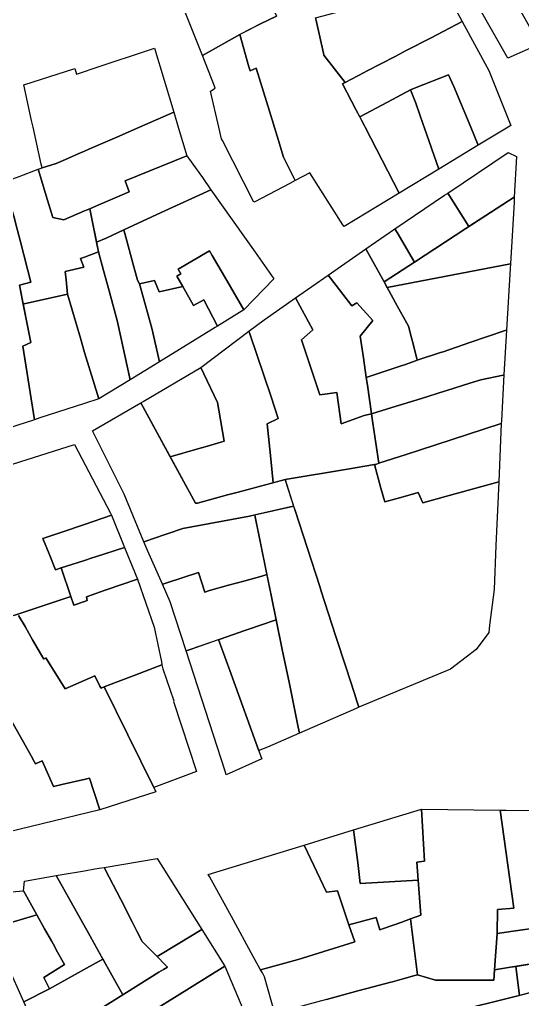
# Model space of a CAD drawing. Header units: metres. Extents: x 3 to 1027712, y 40 to 4430649.
# Drawn here: x 510379.5 to 510446.6, y 4411443.2 to 4411573.7 of the extents above; entities that cross this region are included whole.
import ezdxf

# ---------------------------------------------------------------- set-up
doc = ezdxf.new("R2010")
doc.units = ezdxf.units.M
doc.header["$MEASUREMENT"] = 0
doc.layers.add('A.ES.SDGC.CP.07003.cadastralparcel — CadastralParcel', color=1, linetype='Continuous')

msp = doc.modelspace()

# ---------------------------------------------------------------- linework, layer by layer
at = {"layer": 'A.ES.SDGC.CP.07003.cadastralparcel — CadastralParcel', "color": 7, "linetype": 'Continuous', "flags": 128}
for points in [[(510448.68, 4411570.67), (510448.85, 4411570.38), (510444.61, 4411568.55), (510434.79, 4411585.8), (510434.68, 4411585.98), (510434.62, 4411586.09), (510434.88, 4411586.21), (510438.4, 4411587.93), (510438.81, 4411588.12), (510438.89, 4411587.97), (510440.59, 4411584.96), (510442.08, 4411582.33), (510443.55, 4411579.72), (510445.72, 4411575.88), (510448.68, 4411570.67)], [(510408.86, 4411571.71), (510403.87, 4411568.88), (510402.46, 4411572.44), (510398.82, 4411581.59), (510406.12, 4411585.09), (510408.06, 4411586.01), (510408.32, 4411585.47), (510408.65, 4411584.77), (510409.57, 4411582.87), (510411.99, 4411577.82), (510413.75, 4411574.14), (510411.64, 4411573.09), (510408.86, 4411571.71)], [(510430.35, 4411580.91), (510434.06, 4411581.69), (510438.54, 4411573.43), (510434.37, 4411571.26), (510431.07, 4411569.54), (510429.58, 4411568.77), (510425.77, 4411566.8), (510425.45, 4411566.63), (510422.91, 4411565.31), (510420.08, 4411568.93), (510420.01, 4411569.21), (510419.54, 4411571.37), (510419.06, 4411573.55), (510418.98, 4411573.92), (510423.18, 4411575.01), (510423.86, 4411575.57), (510425.45, 4411576.88), (510429.01, 4411579.8), (510430.35, 4411580.91)], [(510424.86, 4411560.72), (510424.36, 4411561.68), (510422.57, 4411565.13), (510422.91, 4411565.31), (510425.45, 4411566.63), (510425.77, 4411566.8), (510429.58, 4411568.77), (510431.07, 4411569.54), (510434.37, 4411571.26), (510438.54, 4411573.43), (510442.09, 4411566.91), (510445.02, 4411559.56), (510444.67, 4411559.35), (510440.67, 4411556.93), (510439.66, 4411559.35), (510437.41, 4411564.77), (510436.69, 4411566.31), (510432.39, 4411564.62), (510431.62, 4411564.31), (510428.55, 4411562.68), (510424.86, 4411560.72)], [(510411.03, 4411567.22), (510412.82, 4411561.46), (510413.84, 4411558.15), (510414.7, 4411555.37), (510416.25, 4411552.22), (510415.55, 4411551.86), (510410.89, 4411549.42), (510410.76, 4411549.35), (510406.54, 4411557.58), (510406.42, 4411557.81), (510406.06, 4411559.35), (510404.94, 4411564.13), (510405.59, 4411564.55), (510405.49, 4411564.79), (510403.87, 4411568.88), (510408.86, 4411571.71), (510410.08, 4411567.4), (510410.23, 4411566.87), (510411.03, 4411567.22)], [(510386.85, 4411567.15), (510387.1, 4411566.4), (510388.15, 4411566.75), (510389.19, 4411567.1), (510397.49, 4411569.87), (510400.06, 4411561.33), (510395.51, 4411559.35), (510392.48, 4411558.03), (510391.55, 4411557.63), (510388.72, 4411556.4), (510388.15, 4411556.15), (510387.62, 4411555.92), (510385.29, 4411554.91), (510384.37, 4411554.51), (510382.49, 4411553.94), (510382.38, 4411554.42), (510381.3, 4411559.35), (510381.1, 4411560.25), (510380.08, 4411564.97), (510386.85, 4411567.15)], [(510437.41, 4411564.77), (510439.66, 4411559.35), (510440.67, 4411556.93), (510435.43, 4411553.77), (510433.46, 4411559.35), (510433.34, 4411559.69), (510432.34, 4411562.54), (510431.62, 4411564.31), (510432.39, 4411564.62), (510436.69, 4411566.31), (510437.41, 4411564.77)], [(510432.34, 4411562.54), (510433.34, 4411559.69), (510433.46, 4411559.35), (510435.43, 4411553.77), (510430.13, 4411550.57), (510425.57, 4411559.35), (510425.48, 4411559.53), (510424.86, 4411560.72), (510428.55, 4411562.68), (510431.62, 4411564.31), (510432.34, 4411562.54)], [(510384.37, 4411554.51), (510385.29, 4411554.91), (510387.62, 4411555.92), (510388.15, 4411556.15), (510388.72, 4411556.4), (510391.55, 4411557.63), (510392.48, 4411558.03), (510395.51, 4411559.35), (510400.06, 4411561.33), (510400.66, 4411559.35), (510401.82, 4411555.51), (510393.58, 4411552.19), (510394.11, 4411550.75), (510389.77, 4411548.88), (510388.86, 4411548.48), (510388.15, 4411548.18), (510385.39, 4411546.99), (510383.92, 4411547.31), (510383.21, 4411549.64), (510381.96, 4411553.74), (510382.49, 4411553.94), (510384.37, 4411554.51)], [(510439.42, 4411546.1), (510436.61, 4411550.57), (510444.64, 4411555.99), (510445.79, 4411555.43), (510445.48, 4411550.04), (510439.42, 4411546.1)], [(510389.75, 4411544.02), (510388.86, 4411548.48), (510389.77, 4411548.88), (510394.11, 4411550.75), (510393.58, 4411552.19), (510401.82, 4411555.51), (510402.6, 4411554.41), (510403.87, 4411552.62), (510405.02, 4411551), (510398.4, 4411547.96), (510393.42, 4411545.67), (510391.05, 4411544.58), (510389.75, 4411544.02)], [(510380.11, 4411535.82), (510379.96, 4411535.79), (510379.47, 4411538.29), (510381.01, 4411538.69), (510379.61, 4411544.06), (510379.17, 4411545.74), (510378.71, 4411547.5), (510377.36, 4411552), (510377.74, 4411552.14), (510379.44, 4411552.79), (510381.96, 4411553.74), (510383.21, 4411549.64), (510383.92, 4411547.31), (510385.39, 4411546.99), (510388.15, 4411548.18), (510388.86, 4411548.48), (510390, 4411542.75), (510388.15, 4411542.05), (510387.64, 4411541.86), (510388.07, 4411540.71), (510385.57, 4411540.14), (510385.69, 4411538.99), (510385.88, 4411537.08), (510380.11, 4411535.82)], [(510381.48, 4411520.38), (510370.75, 4411516.93), (510369.46, 4411526.44), (510369.07, 4411529.3), (510369.03, 4411529.61), (510368.43, 4411534.04), (510367.59, 4411540.24), (510366.55, 4411547.94), (510373.09, 4411550.4), (510377.05, 4411551.89), (510377.36, 4411552), (510378.71, 4411547.5), (510379.17, 4411545.74), (510379.61, 4411544.06), (510381.01, 4411538.69), (510379.47, 4411538.29), (510380.54, 4411532.87), (510380.98, 4411530.65), (510379.93, 4411530.18), (510381.48, 4411520.38)], [(510398.4, 4411547.96), (510405.02, 4411551), (510410.9, 4411542.69), (510413.41, 4411539.14), (510409.42, 4411535.02), (510407.13, 4411538.93), (510405.18, 4411542.25), (510404.82, 4411542.86), (510400.66, 4411540.42), (510401.02, 4411539.81), (510400.47, 4411539.5), (510401.25, 4411538.12), (510398.13, 4411537.42), (510397.48, 4411538.91), (510395.47, 4411538.49), (510395.24, 4411538.95), (510394.61, 4411541.24), (510393.82, 4411544.2), (510393.42, 4411545.67), (510398.4, 4411547.96)], [(510436.46, 4411550.47), (510436.61, 4411550.57), (510439.42, 4411546.1), (510439.28, 4411546.01), (510439, 4411545.83), (510432.16, 4411541.38), (510429.84, 4411545.31), (510429.55, 4411545.8), (510436.16, 4411550.27), (510436.46, 4411550.47)], [(510444.96, 4411541.13), (510428.53, 4411537.99), (510428.45, 4411538.13), (510428.17, 4411538.64), (510428.11, 4411538.75), (510432.16, 4411541.38), (510439, 4411545.83), (510445.48, 4411550.04), (510445.44, 4411549.37), (510444.96, 4411541.13)], [(510397.15, 4411532.56), (510398.14, 4411528.1), (510394.25, 4411525.71), (510392.62, 4411533.18), (510392.57, 4411533.41), (510391.44, 4411537.53), (510390.68, 4411540.25), (510390, 4411542.75), (510389.75, 4411544.02), (510391.05, 4411544.58), (510393.42, 4411545.67), (510393.82, 4411544.2), (510394.61, 4411541.24), (510395.24, 4411538.95), (510395.47, 4411538.49), (510397.15, 4411532.56)], [(510428.11, 4411538.75), (510425.96, 4411542.64), (510425.69, 4411543.12), (510429.55, 4411545.8), (510429.84, 4411545.31), (510432.16, 4411541.38), (510428.11, 4411538.75)], [(510385.88, 4411537.08), (510385.69, 4411538.99), (510385.57, 4411540.14), (510388.07, 4411540.71), (510387.64, 4411541.86), (510388.15, 4411542.05), (510390, 4411542.75), (510390.68, 4411540.25), (510391.44, 4411537.53), (510392.57, 4411533.41), (510392.62, 4411533.18), (510394.25, 4411525.71), (510390.05, 4411523.14), (510388.15, 4411529.32), (510387.63, 4411531.23), (510385.88, 4411537.08)], [(510404.06, 4411536.35), (510402.69, 4411535.57), (510401.25, 4411538.12), (510400.47, 4411539.5), (510401.02, 4411539.81), (510400.66, 4411540.42), (510404.82, 4411542.86), (510405.18, 4411542.25), (510407.13, 4411538.93), (510409.42, 4411535.02), (510405.88, 4411532.85), (510404.06, 4411536.35)], [(510425.96, 4411542.64), (510428.17, 4411538.64), (510428.75, 4411537.58), (510429.64, 4411535.94), (510431.37, 4411532.82), (510431.76, 4411531.3), (510431.97, 4411530.49), (510432.54, 4411528.29), (510432.32, 4411528.22), (510430.95, 4411527.75), (510430.38, 4411527.56), (510425.73, 4411526), (510425.35, 4411528.62), (510424.93, 4411531.5), (510426.59, 4411533.6), (510424.49, 4411535.94), (510423.83, 4411535.56), (510420.98, 4411539.22), (510420.66, 4411539.63), (510425.69, 4411543.12), (510425.96, 4411542.64)], [(510444.96, 4411541.13), (510444.92, 4411540.52), (510444.45, 4411532.31), (510444.27, 4411532.25), (510439.56, 4411530.66), (510435.97, 4411529.44), (510435.63, 4411529.33), (510432.54, 4411528.29), (510431.97, 4411530.49), (510431.76, 4411531.3), (510431.37, 4411532.82), (510429.64, 4411535.94), (510428.75, 4411537.58), (510428.53, 4411537.99), (510444.96, 4411541.13)], [(510404.06, 4411536.35), (510405.88, 4411532.85), (510405.57, 4411532.66), (510398.14, 4411528.1), (510397.15, 4411532.56), (510395.47, 4411538.49), (510397.48, 4411538.91), (510398.13, 4411537.42), (510401.25, 4411538.12), (510402.69, 4411535.57), (510404.06, 4411536.35)], [(510425.45, 4411520.92), (510422.4, 4411519.82), (510421.81, 4411524), (510419.56, 4411523.71), (510417.09, 4411531.01), (510418.62, 4411532.34), (510416.31, 4411536.61), (510420.66, 4411539.63), (510420.98, 4411539.22), (510423.83, 4411535.56), (510424.49, 4411535.94), (510426.59, 4411533.6), (510424.93, 4411531.5), (510425.35, 4411528.62), (510425.73, 4411526), (510425.88, 4411524.97), (510426.43, 4411521.17), (510425.45, 4411520.92)], [(510379.93, 4411530.18), (510380.98, 4411530.65), (510380.54, 4411532.87), (510379.96, 4411535.79), (510380.11, 4411535.82), (510385.88, 4411537.08), (510387.63, 4411531.23), (510388.15, 4411529.32), (510390.05, 4411523.14), (510388.15, 4411522.53), (510382.21, 4411520.61), (510381.48, 4411520.38), (510379.93, 4411530.18)], [(510426.43, 4411521.17), (510426.57, 4411520.24), (510426.62, 4411519.9), (510427.39, 4411514.57), (510426.99, 4411514.43), (510426.81, 4411514.4), (510423.22, 4411513.8), (510414.9, 4411512.41), (510413.31, 4411511.98), (510412.95, 4411515.62), (510412.53, 4411519.82), (510413.99, 4411520.56), (510413.03, 4411523.41), (510410.21, 4411531.81), (510410.09, 4411532.16), (510412.11, 4411533.69), (510416.31, 4411536.61), (510418.62, 4411532.34), (510417.09, 4411531.01), (510419.56, 4411523.71), (510421.81, 4411524), (510422.4, 4411519.82), (510425.45, 4411520.92), (510426.43, 4411521.17)], [(510403.69, 4411527.32), (510410.09, 4411532.16), (510410.21, 4411531.81), (510413.03, 4411523.41), (510413.99, 4411520.56), (510412.53, 4411519.82), (510412.95, 4411515.62), (510413.31, 4411511.98), (510413.23, 4411511.96), (510412.95, 4411511.88), (510408.63, 4411510.72), (510407.22, 4411510.35), (510403.22, 4411509.27), (510402.97, 4411509.26), (510399.59, 4411515.45), (510399.91, 4411515.54), (510402.95, 4411516.41), (510404.57, 4411516.87), (510406.77, 4411517.5), (510406.08, 4411521.66), (510405.91, 4411522.66), (510404.07, 4411526.51), (510403.69, 4411527.32)], [(510444.27, 4411532.25), (510444.45, 4411532.31), (510444.1, 4411526.34), (510444.01, 4411526.32), (510441.02, 4411525.68), (510439.56, 4411525.23), (510436.5, 4411524.28), (510436.15, 4411524.17), (510433.09, 4411523.22), (510429.14, 4411522), (510426.44, 4411521.17), (510425.88, 4411524.97), (510425.73, 4411526), (510430.38, 4411527.56), (510430.95, 4411527.75), (510432.32, 4411528.22), (510432.54, 4411528.29), (510435.63, 4411529.33), (510435.97, 4411529.44), (510439.56, 4411530.66), (510444.27, 4411532.25)], [(510395.96, 4411522.82), (510403.69, 4411527.32), (510404.07, 4411526.51), (510405.91, 4411522.66), (510406.08, 4411521.66), (510406.77, 4411517.5), (510404.57, 4411516.87), (510402.95, 4411516.41), (510399.91, 4411515.54), (510399.59, 4411515.45), (510395.66, 4411522.64), (510395.96, 4411522.82)], [(510444.01, 4411526.32), (510444.1, 4411526.34), (510443.75, 4411520.23), (510443.74, 4411519.87), (510434.86, 4411516.99), (510431.05, 4411515.75), (510427.39, 4411514.57), (510426.62, 4411519.9), (510426.57, 4411520.24), (510426.44, 4411521.17), (510429.14, 4411522), (510433.09, 4411523.22), (510436.15, 4411524.17), (510436.5, 4411524.28), (510439.56, 4411525.23), (510441.02, 4411525.68), (510444.01, 4411526.32)], [(510401.28, 4411505.89), (510397.1, 4411504.46), (510396.58, 4411504.29), (510396.07, 4411504.12), (510393.46, 4411510.46), (510389.2, 4411518.88), (510395.66, 4411522.64), (510402.97, 4411509.26), (510403.22, 4411509.27), (510407.22, 4411510.35), (510408.63, 4411510.72), (510414.9, 4411512.41), (510416.05, 4411508.88), (510410.15, 4411507.54), (510401.28, 4411505.89)], [(510431.05, 4411515.75), (510434.86, 4411516.99), (510443.74, 4411519.87), (510443.4, 4411512.12), (510436.29, 4411510.13), (510433.28, 4411509.29), (510432.67, 4411510.68), (510430.65, 4411510.12), (510428.2, 4411509.43), (510427.69, 4411511.24), (510426.81, 4411514.4), (510426.99, 4411514.43), (510427.39, 4411514.57), (510431.05, 4411515.75)], [(510382.61, 4411504.56), (510383.44, 4411502.5), (510384.3, 4411500.38), (510385.05, 4411500.63), (510386.34, 4411496.83), (510378.86, 4411494.36), (510377.42, 4411493.89), (510376.98, 4411494.7), (510375.69, 4411494.27), (510375.37, 4411495.47), (510374.23, 4411499.78), (510373.7, 4411501.79), (510373.58, 4411502.26), (510372.33, 4411506.99), (510371.32, 4411506.78), (510369.41, 4411511.58), (510386.8, 4411517.06), (510391.63, 4411507.95), (510391.76, 4411507.64), (510388.15, 4411506.43), (510385.14, 4411505.41), (510383.41, 4411504.83), (510382.61, 4411504.56)], [(510442.17, 4411493), (510442.06, 4411492.03), (510440.4, 4411489.78), (510436.97, 4411487.16), (510424.74, 4411482.08), (510424.48, 4411482.9), (510424.15, 4411483.92), (510423.05, 4411487.32), (510421.64, 4411491.65), (510419.73, 4411497.53), (510419.53, 4411498.14), (510416.24, 4411508.28), (510414.9, 4411512.41), (510423.22, 4411513.8), (510426.81, 4411514.4), (510427.69, 4411511.24), (510428.2, 4411509.43), (510430.65, 4411510.12), (510432.67, 4411510.68), (510433.28, 4411509.29), (510436.29, 4411510.13), (510443.4, 4411512.12), (510443.03, 4411503.61), (510442.77, 4411497.74), (510442.17, 4411493)], [(510416.24, 4411508.28), (510419.53, 4411498.14), (510419.73, 4411497.53), (510421.64, 4411491.65), (510423.05, 4411487.32), (510424.15, 4411483.92), (510424.48, 4411482.9), (510424.74, 4411482.08), (510424.37, 4411481.93), (510416.82, 4411478.63), (510416.79, 4411478.79), (510416.61, 4411479.64), (510415.48, 4411485.18), (510414.53, 4411489.78), (510413.1, 4411496.78), (510410.92, 4411507.43), (510410.86, 4411507.7), (510416.05, 4411508.88), (510416.24, 4411508.28)], [(510383.44, 4411502.5), (510382.61, 4411504.56), (510383.41, 4411504.83), (510385.14, 4411505.41), (510388.15, 4411506.43), (510391.76, 4411507.64), (510393.5, 4411503.36), (510389.61, 4411502.1), (510389.16, 4411501.96), (510388.15, 4411501.63), (510386.48, 4411501.09), (510385.05, 4411500.63), (510384.3, 4411500.38), (510383.44, 4411502.5)], [(510401.28, 4411505.89), (510410.15, 4411507.54), (510410.86, 4411507.7), (510410.92, 4411507.43), (510412.49, 4411499.74), (510411.81, 4411499.55), (510409.39, 4411498.88), (510407.38, 4411498.33), (510404.83, 4411497.63), (510404.21, 4411497.41), (510403.35, 4411500.03), (510399.14, 4411498.65), (510398.74, 4411498.51), (510398.54, 4411498.45), (510396.58, 4411502.86), (510396.07, 4411504.12), (510396.58, 4411504.29), (510397.1, 4411504.46), (510401.28, 4411505.89)], [(510393.5, 4411503.36), (510395.22, 4411499.14), (510390.93, 4411497.66), (510388.4, 4411496.79), (510388.53, 4411496.3), (510388.15, 4411496.17), (510386.73, 4411495.69), (510386.34, 4411496.83), (510385.05, 4411500.63), (510386.48, 4411501.09), (510388.15, 4411501.63), (510389.16, 4411501.96), (510389.61, 4411502.1), (510393.5, 4411503.36)], [(510401.85, 4411489.64), (510401.7, 4411489.59), (510399.58, 4411496.11), (510398.54, 4411498.45), (510398.74, 4411498.51), (510399.14, 4411498.65), (510403.35, 4411500.03), (510404.21, 4411497.41), (510404.83, 4411497.63), (510407.38, 4411498.33), (510409.39, 4411498.88), (510411.81, 4411499.55), (510412.49, 4411499.74), (510413.1, 4411496.78), (510413.72, 4411493.74), (510413.05, 4411493.51), (510412.28, 4411493.24), (510409.55, 4411492.3), (510406.24, 4411491.16), (510402.25, 4411489.78), (510401.85, 4411489.64)], [(510411.41, 4411476.27), (510407.7, 4411486.46), (510406.02, 4411491.08), (510406.24, 4411491.16), (510409.55, 4411492.3), (510412.28, 4411493.24), (510413.05, 4411493.51), (510413.72, 4411493.74), (510414.53, 4411489.78), (510415.48, 4411485.18), (510416.61, 4411479.64), (510416.79, 4411478.79), (510416.82, 4411478.63), (510412.55, 4411476.77), (510411.56, 4411476.34), (510411.41, 4411476.27)], [(510411.8, 4411475.19), (510407.07, 4411473.06), (510406.9, 4411473.58), (510401.7, 4411489.59), (510401.85, 4411489.64), (510402.25, 4411489.78), (510406.02, 4411491.08), (510407.7, 4411486.46), (510411.41, 4411476.27), (510411.68, 4411475.52), (510411.8, 4411475.19)], [(510392.66, 4411485.52), (510395, 4411486.41), (510398.49, 4411487.73), (510398.6, 4411487.19), (510400.06, 4411482.95), (510400.04, 4411482.83), (510403.1, 4411473.53), (510397.4, 4411471.4), (510397.39, 4411471.4), (510393.94, 4411478.4), (510390.78, 4411484.81), (510392.66, 4411485.52)], [(510390.09, 4411468.67), (510390.18, 4411468.4), (510374.77, 4411464.68), (510371.5, 4411472.94), (510369.15, 4411478.85), (510369.03, 4411479.16), (510370.23, 4411479.47), (510372.5, 4411480.04), (510372.63, 4411480.09), (510377.24, 4411482.41), (510381.03, 4411475.6), (510381.43, 4411474.86), (510381.61, 4411474.52), (510382.51, 4411474.95), (510384.03, 4411471.54), (510385.13, 4411471.79), (510388.29, 4411472.51), (510388.83, 4411472.63), (510390.09, 4411468.67)], [(510424.04, 4411465.73), (510433.1, 4411468.5), (510433.37, 4411463.9), (510433.5, 4411461.58), (510432.49, 4411461.42), (510432.66, 4411459.04), (510424.94, 4411458.59), (510424.59, 4411461.4), (510424.04, 4411465.73)], [(510445.42, 4411455.33), (510443.23, 4411455.12), (510443.18, 4411451.92), (510442.85, 4411447.11), (510442.75, 4411445.74), (510437.89, 4411445.73), (510434.95, 4411445.73), (510432.58, 4411446.42), (510431.62, 4411453.87), (510433, 4411454.36), (510432.66, 4411459.04), (510432.49, 4411461.42), (510433.5, 4411461.58), (510433.37, 4411463.9), (510433.1, 4411468.5), (510443.61, 4411468.38), (510445.42, 4411455.33)], [(510461.52, 4411458.09), (510461.54, 4411457.83), (510458.69, 4411457.87), (510455.99, 4411457.66), (510456.08, 4411453.05), (510456.11, 4411451.56), (510456.16, 4411449.25), (510455.78, 4411449.19), (510450.43, 4411448.33), (510449.8, 4411448.23), (510449.14, 4411448.12), (510444.95, 4411447.45), (510442.85, 4411447.11), (510443.18, 4411451.92), (510446.58, 4411452.42), (510449.14, 4411452.8), (510450.29, 4411452.97), (510451.88, 4411453.2), (510451.82, 4411456), (510451.74, 4411459.82), (510451.67, 4411463.2), (510451.56, 4411468.29), (510460.94, 4411468.18), (510461.52, 4411458.09)], [(510445.42, 4411455.33), (510443.61, 4411468.38), (510444.37, 4411468.37), (510449.14, 4411468.32), (510451.56, 4411468.29), (510451.67, 4411463.2), (510451.74, 4411459.82), (510451.82, 4411456), (510451.88, 4411453.2), (510450.29, 4411452.97), (510449.14, 4411452.8), (510446.58, 4411452.42), (510443.18, 4411451.92), (510443.23, 4411455.12), (510445.42, 4411455.33)], [(510417.43, 4411463.71), (510424.04, 4411465.73), (510424.59, 4411461.4), (510424.94, 4411458.59), (510432.66, 4411459.04), (510433, 4411454.36), (510431.62, 4411453.87), (510430.47, 4411453.46), (510428.02, 4411452.59), (510427.53, 4411452.41), (510427.07, 4411454.08), (510423.43, 4411453.07), (510423.19, 4411453.77), (510421.9, 4411457.6), (510420.45, 4411457.44), (510417.43, 4411463.71)], [(510411.64, 4411447.1), (510410.39, 4411449.38), (510408.02, 4411453.7), (510404.83, 4411459.52), (510404.67, 4411459.81), (510417.43, 4411463.71), (510420.45, 4411457.44), (510421.9, 4411457.6), (510423.19, 4411453.77), (510423.43, 4411453.07), (510424.19, 4411450.81), (510417.22, 4411448.64), (510416.64, 4411448.48), (510411.64, 4411447.1)], [(510391.44, 4411459.45), (510390.78, 4411460.74), (510397.85, 4411461.94), (510403.81, 4411452.45), (510400.66, 4411450.57), (510397.83, 4411448.87), (510395.85, 4411450.87), (510395.14, 4411452.26), (510394.51, 4411453.48), (510392.98, 4411456.45), (510391.44, 4411459.45)], [(510390.09, 4411460.62), (510390.78, 4411460.74), (510391.44, 4411459.45), (510392.98, 4411456.45), (510394.51, 4411453.48), (510395.14, 4411452.26), (510395.85, 4411450.87), (510397.83, 4411448.87), (510398.93, 4411447.76), (510399.24, 4411447.45), (510398.68, 4411447.14), (510398.09, 4411446.79), (510393.75, 4411444.09), (510393.26, 4411443.78), (510390.72, 4411448.31), (510388.67, 4411451.97), (510384.38, 4411459.65), (510384.91, 4411459.74), (510388.15, 4411460.29), (510389.55, 4411460.53), (510390.09, 4411460.62)], [(510383.47, 4411444.58), (510382.73, 4411446.09), (510385.48, 4411447.81), (510384.39, 4411449.77), (510384.18, 4411450.16), (510383.74, 4411450.94), (510382.83, 4411452.58), (510381.8, 4411454.44), (510380.02, 4411457.64), (510380.14, 4411458.93), (510384.38, 4411459.65), (510388.67, 4411451.97), (510390.59, 4411448.54), (510388.4, 4411447.32), (510383.47, 4411444.58)], [(510375.16, 4411457.21), (510380.02, 4411457.64), (510381.8, 4411454.44), (510377.02, 4411453.02), (510375.65, 4411452.61), (510373.63, 4411457.08), (510375.16, 4411457.21)], [(510377.02, 4411453.02), (510381.8, 4411454.44), (510382.83, 4411452.58), (510383.74, 4411450.94), (510384.18, 4411450.16), (510384.39, 4411449.77), (510385.48, 4411447.81), (510382.73, 4411446.09), (510383.47, 4411444.58), (510380.07, 4411442.84), (510375.65, 4411452.61), (510377.02, 4411453.02)], [(510417.22, 4411448.64), (510424.19, 4411450.81), (510423.43, 4411453.07), (510427.07, 4411454.08), (510427.53, 4411452.41), (510428.02, 4411452.59), (510430.47, 4411453.46), (510431.62, 4411453.87), (510432.58, 4411446.42), (510432.21, 4411446.32), (510430.46, 4411445.85), (510429.24, 4411445.52), (510429.02, 4411445.46), (510425.8, 4411444.59), (510424.63, 4411444.28), (510420.41, 4411443.14), (510418.12, 4411442.53), (510413.56, 4411441.3), (510412.16, 4411446.16), (510411.88, 4411446.68), (510411.64, 4411447.1), (510416.64, 4411448.48), (510417.22, 4411448.64)], [(510391.06, 4411441.29), (510390.55, 4411442.08), (510393.75, 4411444.09), (510398.09, 4411446.79), (510398.68, 4411447.14), (510399.24, 4411447.45), (510398.93, 4411447.76), (510397.83, 4411448.87), (510400.66, 4411450.57), (510403.81, 4411452.45), (510406.86, 4411447.6), (510400.15, 4411443.41), (510397.7, 4411441.88), (510400.1, 4411436.05), (510399.24, 4411435.63), (510395.78, 4411433.93), (510391.06, 4411441.29)], [(510396.4, 4411433.05), (510396.52, 4411432.87), (510394.68, 4411431.66), (510391.23, 4411429.39), (510389.15, 4411428.02), (510385.65, 4411425.71), (510382.07, 4411423.35), (510381.98, 4411423.62), (510379.93, 4411429.79), (510379.77, 4411430.27), (510384.43, 4411433.2), (510382.93, 4411436.53), (510380.07, 4411442.84), (510383.47, 4411444.58), (510388.4, 4411447.32), (510390.59, 4411448.54), (510390.72, 4411448.31), (510393.26, 4411443.78), (510390.55, 4411442.08), (510391.06, 4411441.29), (510395.78, 4411433.93), (510396.4, 4411433.05)], [(510406.86, 4411447.6), (510410.23, 4411439.59), (510410.26, 4411439.46), (510401.23, 4411435.02), (510400.86, 4411434.84), (510400.05, 4411434.39), (510396.74, 4411432.56), (510396.4, 4411433.05), (510395.78, 4411433.93), (510399.24, 4411435.63), (510400.1, 4411436.05), (510397.7, 4411441.88), (510400.15, 4411443.41), (510406.86, 4411447.6)]]:
    msp.add_lwpolyline(points, close=True, dxfattribs=at)
for points in [[(510418.98, 4411573.92), (510419.06, 4411573.55), (510419.54, 4411571.37), (510420.01, 4411569.21), (510420.08, 4411568.93), (510422.91, 4411565.31), (510422.57, 4411565.13), (510424.36, 4411561.68), (510425.48, 4411559.53), (510425.57, 4411559.35), (510430.13, 4411550.57), (510422.77, 4411546.12), (510422.63, 4411546.34), (510418.19, 4411553.25), (510416.25, 4411552.22), (510414.7, 4411555.37), (510413.84, 4411558.15), (510412.82, 4411561.46), (510411.03, 4411567.22), (510411.03, 4411567.22), (510410.23, 4411566.87), (510410.08, 4411567.4), (510408.86, 4411571.71), (510409.17, 4411571.87), (510411.64, 4411573.09), (510413.75, 4411574.14)], [(510378.86, 4411494.36), (510386.34, 4411496.83), (510386.73, 4411495.69), (510388.15, 4411496.17), (510388.53, 4411496.3), (510388.4, 4411496.79), (510390.93, 4411497.66), (510395.22, 4411499.14), (510397.45, 4411492.75), (510398.41, 4411488.11), (510398.49, 4411487.73), (510398.49, 4411487.73), (510395, 4411486.41), (510392.66, 4411485.52), (510390.78, 4411484.81), (510390.36, 4411484.61), (510390.22, 4411484.88), (510389.52, 4411486.28), (510385.58, 4411484.51), (510383.01, 4411488.65), (510382.95, 4411488.61), (510382.84, 4411488.55), (510382.75, 4411488.49), (510381.24, 4411491.06), (510380.22, 4411492.81), (510379.34, 4411494.31)], [(510379.34, 4411494.31), (510380.22, 4411492.81), (510381.24, 4411491.06), (510382.75, 4411488.49), (510382.84, 4411488.55), (510382.95, 4411488.61), (510383.01, 4411488.65), (510385.58, 4411484.51), (510389.52, 4411486.28), (510390.22, 4411484.88), (510390.36, 4411484.61), (510390.78, 4411484.81), (510393.94, 4411478.4), (510397.39, 4411471.4), (510397.39, 4411471.4), (510397.68, 4411470.8), (510390.18, 4411468.4), (510390.09, 4411468.67), (510388.83, 4411472.63), (510388.29, 4411472.51), (510385.13, 4411471.79), (510384.03, 4411471.54), (510382.51, 4411474.95), (510381.61, 4411474.52), (510381.43, 4411474.86), (510381.03, 4411475.6), (510377.24, 4411482.41)], [(510450.96, 4411440.56), (510450.11, 4411444.7), (510449.14, 4411444.46), (510446.18, 4411443.7), (510445.69, 4411447.56), (510449.14, 4411448.12), (510449.8, 4411448.23), (510450.43, 4411448.33), (510455.78, 4411449.19), (510456.16, 4411449.25), (510456.92, 4411449.37), (510457.19, 4411447.05), (510457.19, 4411447.05), (510462.11, 4411447.74), (510462.67, 4411447.95), (510463.43, 4411437.69)], [(510420.41, 4411443.14), (510424.63, 4411444.28), (510425.8, 4411444.59), (510429.02, 4411445.46), (510429.24, 4411445.52), (510430.46, 4411445.85), (510432.21, 4411446.32), (510432.58, 4411446.42), (510434.95, 4411445.73), (510437.89, 4411445.73), (510442.75, 4411445.74), (510442.85, 4411447.11), (510444.95, 4411447.45), (510445.69, 4411447.56), (510446.18, 4411443.7), (510445.77, 4411443.6), (510445.77, 4411443.6), (510437.21, 4411441.45)], [(510437.21, 4411441.45), (510445.77, 4411443.6), (510449.14, 4411444.46), (510450.11, 4411444.7), (510450.96, 4411440.56)]]:
    msp.add_lwpolyline(points, dxfattribs=at)

doc.saveas('drawing.dxf')
